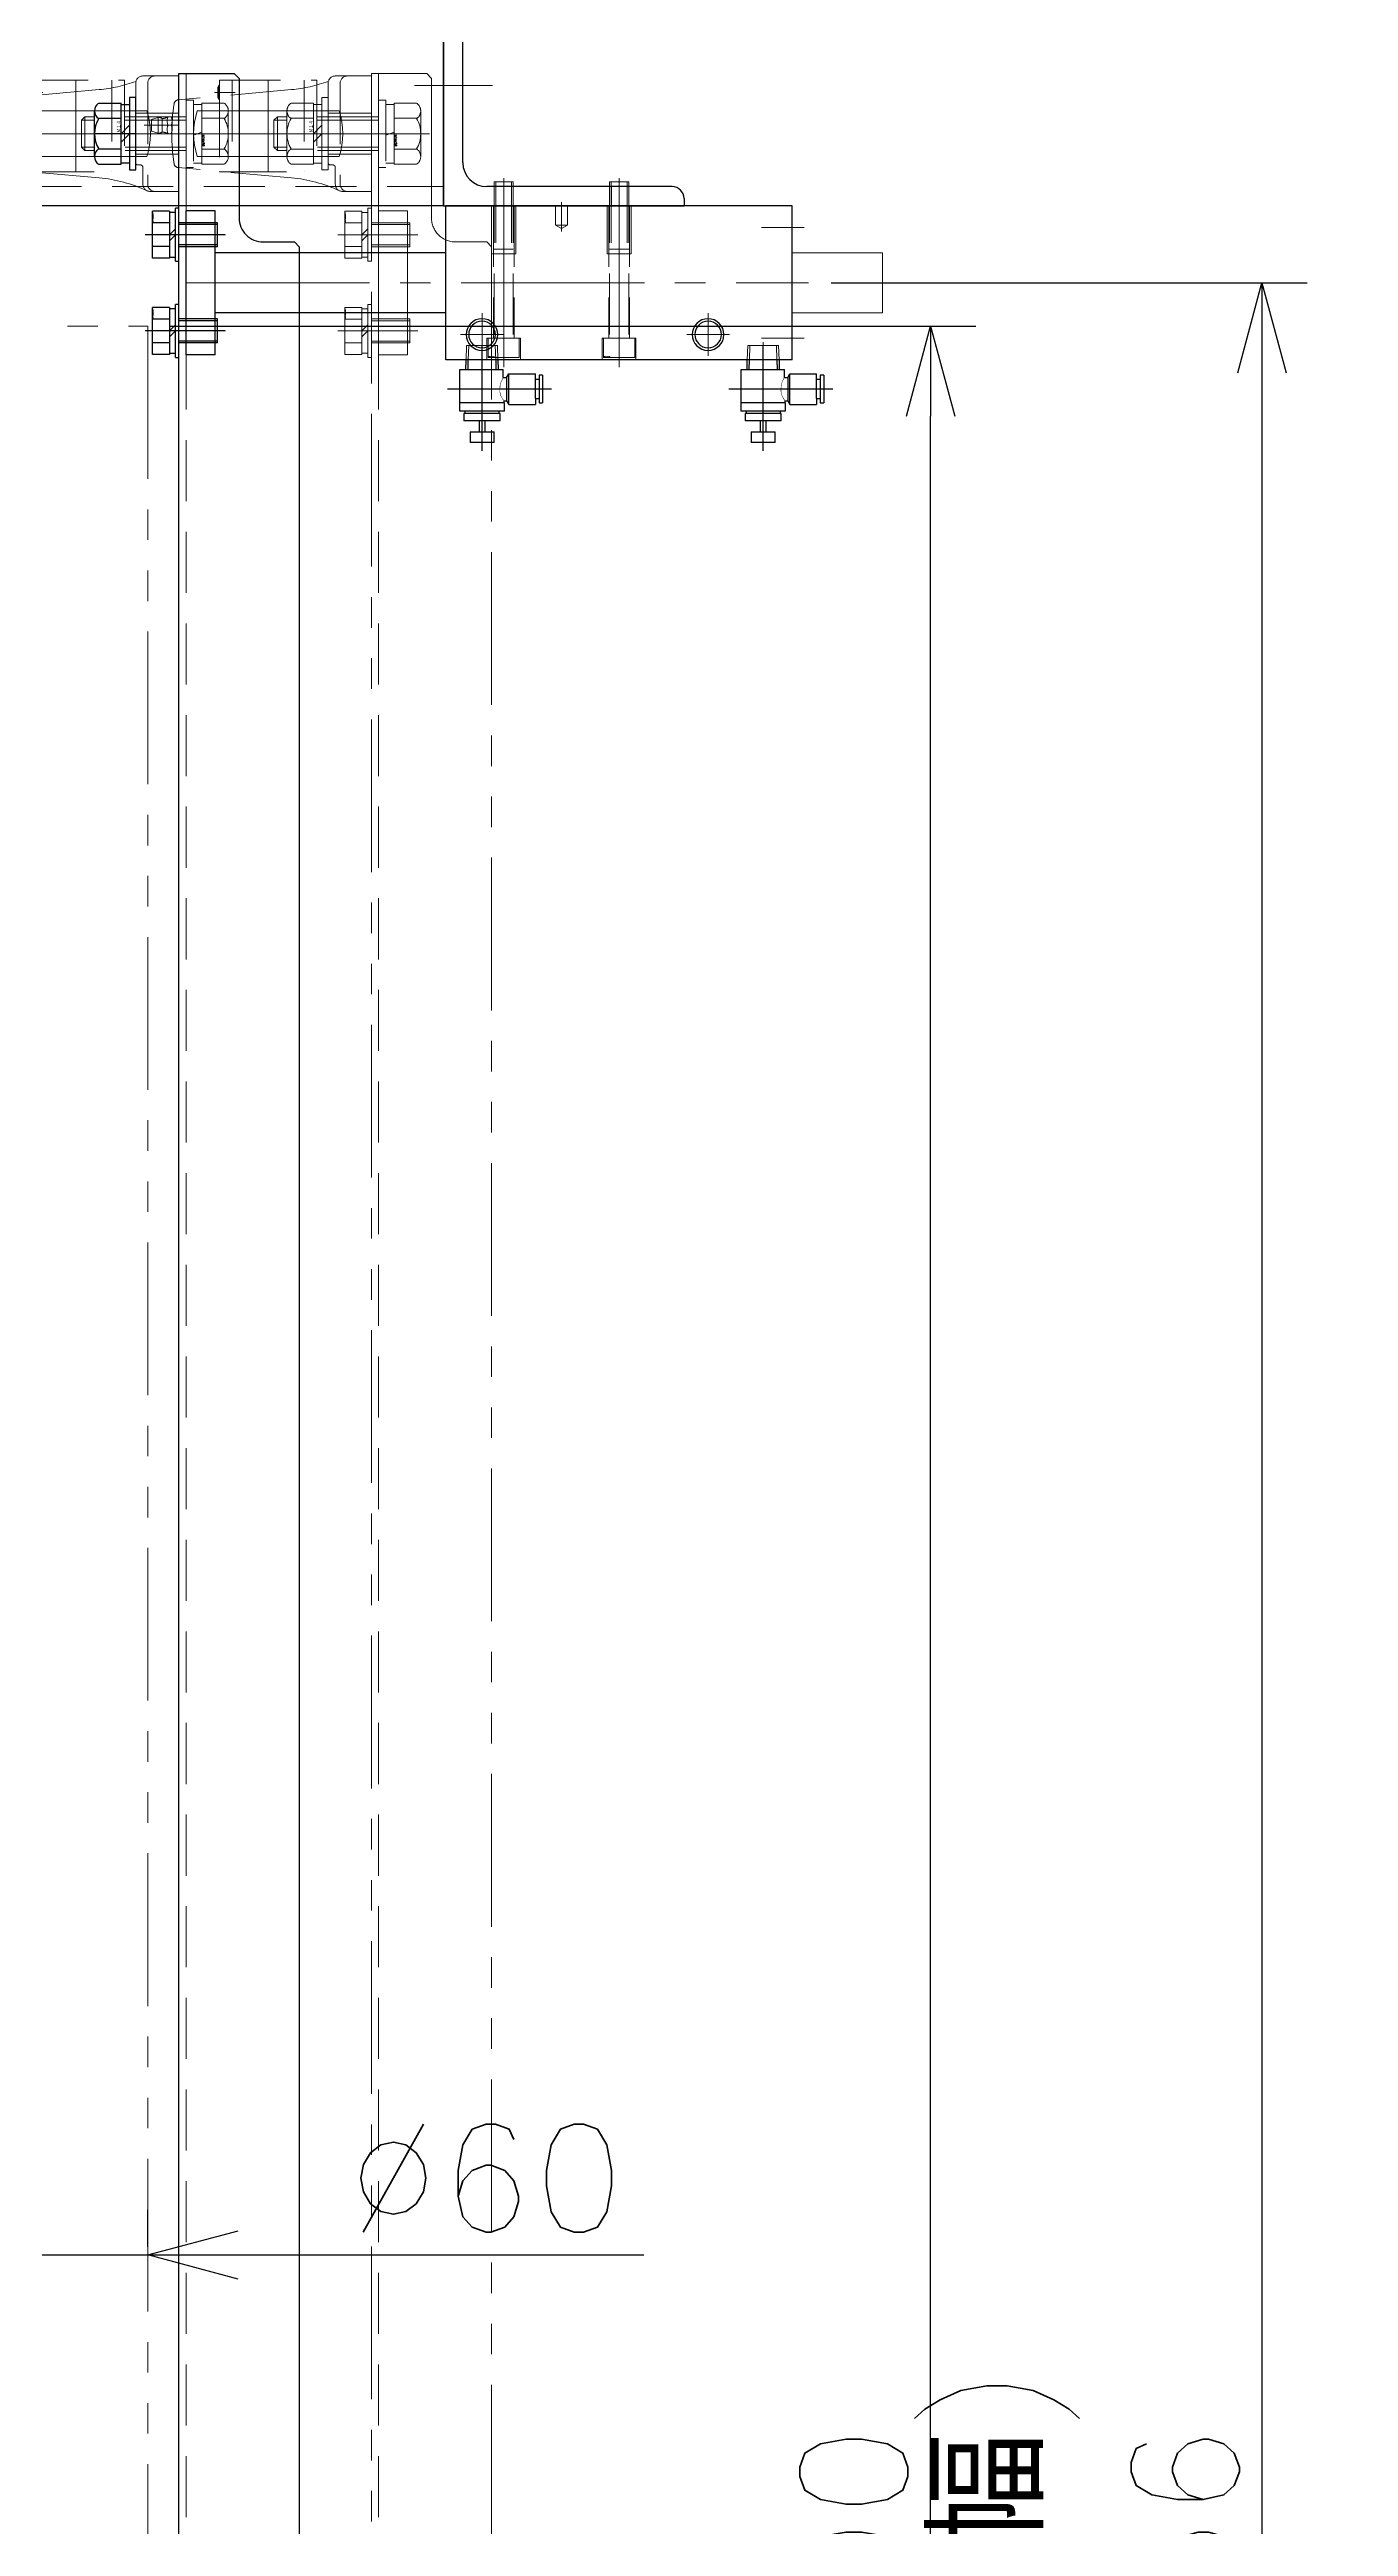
# Model space of a CAD drawing. Header units: millimetres. Extents: x -8731 to 85711, y -14522 to 31379.
# Drawn here: x 2919 to 3460, y 18253 to 19282 of the extents above; entities that cross this region are included whole.
import ezdxf
from ezdxf import colors
from ezdxf.entities.mleader import LeaderData, LeaderLine
from ezdxf.enums import TextEntityAlignment as Align
from ezdxf.math import Vec2, Vec3

# ---------------------------------------------------------------- set-up
doc = ezdxf.new("R2010")
doc.units = ezdxf.units.MM
doc.header["$LTSCALE"] = 4
doc.header["$PDMODE"] = 99
doc.header["$PDSIZE"] = 1
for name, pattern in [('CENTER2', [28.575, 19.05, -3.175, 3.175, -3.175]), ('HIDDEN', [9.525, 6.35, -3.175]), ('PHANTOM2', [31.75, 15.875, -3.175, 3.175, -3.175, 3.175, -3.175])]:
    doc.linetypes.add(name, pattern=pattern)
for name, color, linetype, lineweight in [('04_HIDDEN', 2, 'HIDDEN', 13), ('05_CENTER', 4, 'CENTER2', 13), ('06_PHANTOM', 2, 'PHANTOM2', 13), ('08_DIM', 3, 'Continuous', 13)]:
    doc.layers.add(name, color=color, linetype=linetype, lineweight=lineweight)
doc.layers.add('10_DRAFT', color=8, linetype='Continuous', lineweight=0, plot=False)
doc.styles.add('KANJI0', font='txt.shx', dxfattribs={"width": 0.9, "height": 30, "bigfont": 'bigfont'})
doc.styles.add('KSS_TXT', font='txt.shx', dxfattribs={"bigfont": 'extfont2.shx'})
doc.styles.add('KSS_TXT_L', font='txt.shx', dxfattribs={"height": 9, "bigfont": 'extfont2.shx'})
doc.styles.get("Standard").update_dxf_attribs({"font": 'txt.shx', "bigfont": 'extfont2.shx'})
doc.dimstyles.new('KSS_DIM', dxfattribs={"dimscale": 3, "dimtxt": 3, "dimasz": 2.5, "dimexe": 1.25, "dimexo": 0.625, "dimtad": 1, "dimdsep": 46, "dimtxsty": 'KSS_TXT', "dimblk": 'OPEN30', "dimcen": 0, "dimazin": 2, "dimtfac": 0.75, "dimtmove": 0, "dimatfit": 3, "dimldrblk": 'OPEN30', "dimfxl": 1, "dimtolj": 1, "dimarcsym": 0})

# ---------------------------------------------------------------- blocks, each defined once
blk = doc.blocks.new('AM_BALLOON1')
at = {"transparency": 16777216}
blk.add_circle((0, 0), 5, dxfattribs=at)
blk.add_attdef('B_NUMBER', text='', height=3, dxfattribs=at).set_placement((0, 0), align=Align.MIDDLE_CENTER)
blk = doc.blocks.new('_OPEN')
at = {"color": 0, "linetype": 'ByBlock'}
for p, q in [((-1, 0.167), (0, 0)), ((0, 0), (-1, -0.167)), ((0, 0), (-1, 0))]:
    blk.add_line(p, q, dxfattribs=at)
blk = doc.blocks.new('A$C448B04A9_1_1_1')
at = {"color": 0}
for p, q in [((3, 100), (0, 100)), ((0, 0), (0, 100)), ((8, 18), (8, 95)), ((0, 0), (100, 0)), ((95, 8), (18, 8)), ((100, 3), (100, 0))]:
    blk.add_line(p, q, dxfattribs=at)
for centre, radius, start, end in [((3, 95), 5, 0, 90), ((18, 18), 10, 180, 270), ((95, 3), 5, 0, 90)]:
    blk.add_arc(centre, radius, start, end, dxfattribs=at)
blk = doc.blocks.new('A$C3AA34862_1_1_1')
at = {"color": 0}
blk.add_lwpolyline([(0, 1100), (2500, 1100), (2500, 1000), (0, 1000)], close=True, dxfattribs=at)
at = {"layer": '04_HIDDEN'}
for p, q in [((0, 1008), (2500, 1008)), ((2521, 1008), (2521, 1000)), ((2521.8, 1008), (2521.8, 1000)), ((2528.3, 1008), (2528.3, 1000)), ((2529, 1008), (2529, 1000)), ((2569, 1008), (2569, 1000)), ((2569.8, 1008), (2569.8, 1000)), ((2576.3, 1008), (2576.3, 1000)), ((2577, 1008), (2577, 1000))]:
    blk.add_line(p, q, dxfattribs=at)
at = {"layer": '05_CENTER'}
for p, q in [((2525, 1011.4), (2525, 996.6)), ((2573, 1011.4), (2573, 996.6))]:
    blk.add_line(p, q, dxfattribs=at)
at = {"layer": '10_DRAFT'}
blk.add_line((2520.4, 1050), (2487.9, 1050), dxfattribs=at)
at = {"color": 0}
blk.add_blockref('A$C448B04A9_1_1_1', (2500, 1000), dxfattribs=at)
blk = doc.blocks.new('_Open30')
at = {"color": 0, "linetype": 'ByBlock', "lineweight": -2}
for p, q in [((-1, 0.268), (0, 0)), ((0, 0), (-1, -0.268)), ((0, 0), (-1, 0))]:
    blk.add_line(p, q, dxfattribs=at)
blk = doc.blocks.new('*D4249')
at = {"layer": '08_DIM', "color": 0, "lineweight": -2, "transparency": 16777216}
for p, q in [((2900.4, 18368.9), (2900.4, 18384.3)), ((2960.4, 18368.9), (2960.4, 18384.3)), ((2862.9, 18365.5), (2825.4, 18365.5)), ((2900.4, 18365.5), (2960.4, 18365.5)), ((2997.9, 18365.5), (3166.6, 18365.5))]:
    blk.add_line(p, q, dxfattribs=at)
at = {"layer": 'Defpoints', "color": 0, "transparency": 16777216}
for p in [(2960.4, 18365.5), (2900.4, 18359.5), (2960.4, 18359.5)]:
    blk.add_point(p, dxfattribs=at)
at = {"layer": '08_DIM', "color": 0, "lineweight": -2, "transparency": 16777216, "xscale": 37.5, "yscale": 37.5, "zscale": 37.5}
blk.add_blockref('_Open30', (2900.4, 18365.5), dxfattribs=at)
at = {"layer": '08_DIM', "color": 0, "lineweight": -2, "transparency": 16777216, "xscale": 37.5, "yscale": 37.5, "zscale": 37.5, "rotation": 180}
blk.add_blockref('_Open30', (2960.4, 18365.5), dxfattribs=at)
at = {"layer": '08_DIM', "color": 0, "transparency": 16777216, "insert": (3101, 18397.4), "char_height": 45, "attachment_point": 5, "style": 'KSS_TXT'}
blk.add_mtext('\\A1;%%C60', dxfattribs=at)
blk = doc.blocks.new('*D4241')
at = {"layer": '08_DIM', "color": 0, "lineweight": -2, "transparency": 16777216}
for p, q in [((2969.8, 19167.5), (3304.6, 19167.5)), ((3285.8, 17305), (3285.8, 19130)), ((2969.8, 17267.5), (3304.6, 17267.5))]:
    blk.add_line(p, q, dxfattribs=at)
at = {"layer": 'Defpoints', "color": 0, "transparency": 16777216}
for p in [(2960.4, 19167.5), (3285.8, 19167.5), (2960.4, 17267.5)]:
    blk.add_point(p, dxfattribs=at)
at = {"layer": '08_DIM', "color": 0, "lineweight": -2, "transparency": 16777216, "xscale": 37.5, "yscale": 37.5, "zscale": 37.5}
for p, rotation in [((3285.8, 19167.5), 90), ((3285.8, 17267.5), 270)]:
    blk.add_blockref('_Open30', p, dxfattribs=dict(at, rotation=rotation))
at = {"layer": '08_DIM', "color": 0, "transparency": 16777216, "char_height": 45, "attachment_point": 5, "rotation": 90, "style": 'KSS_TXT'}
for s, insert in [('\\A1;(濾布幅)', (3317.7, 18217.5)), ('\\A1;1900', (3253.9, 18217.5))]:
    blk.add_mtext(s, dxfattribs=dict(at, insert=insert))
blk = doc.blocks.new('*D4290')
at = {"layer": '08_DIM', "color": 0, "lineweight": -2, "transparency": 16777216}
for p, q in [((3244.5, 19185.5), (3442.4, 19185.5)), ((3423.6, 19148), (3423.6, 17287)), ((3244.5, 17249.5), (3442.4, 17249.5))]:
    blk.add_line(p, q, dxfattribs=at)
at = {"layer": 'Defpoints', "color": 0, "transparency": 16777216}
for p in [(3235.1, 19185.5), (3235.1, 17249.5), (3423.6, 17249.5)]:
    blk.add_point(p, dxfattribs=at)
at = {"layer": '08_DIM', "color": 0, "lineweight": -2, "transparency": 16777216, "xscale": 37.5, "yscale": 37.5, "zscale": 37.5}
for p, rotation in [((3423.6, 19185.5), 90), ((3423.6, 17249.5), 270)]:
    blk.add_blockref('_Open30', p, dxfattribs=dict(at, rotation=rotation))
at = {"layer": '08_DIM', "color": 0, "transparency": 16777216, "insert": (3391.7, 18217.5), "char_height": 45, "attachment_point": 5, "rotation": 90, "style": 'KSS_TXT'}
blk.add_mtext('\\A1;1936', dxfattribs=at)
blk = doc.blocks.new('MUCAP206Jb_1_1_1')
at = {"color": 0}
for p, q in [((-7, 84.6), (-7, 83.3)), ((-6.8, 88.7), (-5.9, 91.4)), ((-6.8, 88.7), (-0.2, 88.7)), ((-6.3, 87), (-0.7, 87)), ((-5.9, 91.4), (-1.1, 91.4)), ((-5.3, 82.9), (-1.8, 82.9)), ((-3.5, 84.6), (-3.5, 83.3)), ((-0.2, 88.7), (-1.1, 91.4)), ((0, 84.6), (0, 83.3)), ((-18.4, 33.2), (-14.1, 80.3)), ((18.4, 33.2), (14.1, 80.3)), ((-22.2, 63.2), (-22.2, 22.7)), ((-22.2, 63.2), (-15.7, 63.2)), ((-20.2, 63.4), (-19.3, 63.9)), ((-14.2, 63.4), (-20.2, 63.4)), ((-20.2, 63.2), (-20.2, 63.4)), ((-19.6, 63.2), (-19.6, 63.7)), ((-15.1, 63.9), (-19.3, 63.9)), ((-14.2, 63.4), (-15.1, 63.9)), ((-14.8, 63.2), (-14.8, 63.7)), ((-14.2, 63.2), (-14.2, 63.4)), ((15.7, 63.2), (15.9, 63.2)), ((15.9, 63.2), (15.9, 60.7)), ((-22.2, 22.7), (-20.3, 22.7)), ((-24, 15), (-24, 0)), ((-21, 18), (12, 18)), ((-21, 13), (21, 13)), ((13, 17), (13, 16)), ((14, 15), (21, 15)), ((24, 12), (24, 0)), ((-24, 0), (24, 0))]:
    blk.add_line(p, q, dxfattribs=at)
for centre, radius, start, end in [((0, 0), 83, 81.3752, 98.6248), ((-12.3, 87.4), 6, 332.3723, 353.8983), ((-5.3, 80.6), 4.32, 66.1022, 113.8978), ((-5.3, 87.2), 4.32, 246.1022, 293.8978), ((-3.5, 88.7), 3.3, 180, 208.0616), ((-7.1, 86.8), 0.8, 353.8983, 28.0616), ((-3.5, 89.9), 1.59, 69.555, 110.445), ((-1.8, 80.6), 4.32, 66.1022, 113.8978), ((-1.8, 87.2), 4.32, 246.1022, 293.8978), ((0.1, 86.8), 0.8, 151.9384, 186.1017), ((5.3, 87.4), 6, 186.1017, 207.6277), ((-3.5, 88.7), 3.3, 331.9384, 0), ((-12.1, 80.1), 2, 98.6248, 174.8683), ((12.1, 80.1), 2, 5.1317, 81.3752), ((-78.1, 38.6), 60, 339.8449, 354.8683), ((78.1, 38.6), 60, 185.1317, 204.9402), ((-21, 15), 3, 90, 180), ((-21, 10), 3, 90, 180), ((12, 17), 1, 0, 90), ((14, 16), 1, 180, 270), ((21, 12), 3, 0, 90), ((21, 10), 3, 0, 90)]:
    blk.add_arc(centre, radius, start, end, dxfattribs=at)
at = {"layer": '04_HIDDEN', "color": 0}
for p, q in [((-15.7, 63.2), (15.7, 63.2)), ((-22.2, 57.9), (15.9, 57.9)), ((15.9, 60.7), (15.9, 22.7)), ((-22.2, 27.9), (15.9, 27.9)), ((-20.3, 22.7), (15.9, 22.7)), ((-8.5, 18), (-8.5, 0)), ((8.5, 18), (8.5, 0))]:
    blk.add_line(p, q, dxfattribs=at)
at = {"layer": '05_CENTER', "color": 0}
for p, q in [((-3.5, 79.9), (-3.5, 94.5)), ((0, 86.4), (0, 0)), ((-17.2, 65.2), (-17.2, 56.6))]:
    blk.add_line(p, q, dxfattribs=at)
at = {"layer": '10_DRAFT'}
for p, q in [((-9.5, 72.4), (-9.5, 13.4)), ((9.5, 72.4), (9.5, 13.4)), ((-22.2, 42.9), (15.9, 42.9))]:
    blk.add_line(p, q, dxfattribs=at)
for start, end in [(72.1545, 107.8455), (252.1545, 287.8455)]:
    blk.add_arc((0, 42.9), 31, start, end, dxfattribs=at)
blk = doc.blocks.new('M14Nza_1_1_1')
at = {"color": 0}
for p, q in [((-12.7, 15.4), (-12.7, 6.1)), ((-9.5, 17.1), (9.5, 17.1)), ((-6.4, 6.1), (-6.4, 15.4)), ((6.4, 15.4), (6.4, 6.1)), ((12.7, 15.4), (12.7, 6.1)), ((-12.7, 6.1), (12.7, 6.1)), ((-12.2, 2.6), (-12.2, 6.1)), ((-3.5, 6.1), (0, 2.6)), ((0, 6.1), (3.5, 2.6)), ((12.2, 6.1), (12.2, 2.6))]:
    blk.add_line(p, q, dxfattribs=at)
at = {"color": 0, "linetype": 'CENTER2'}
blk.add_line((0, 0), (0, 17.1), dxfattribs=at)
at = {"color": 0}
blk.add_lwpolyline([(-15, 0), (15, 0), (15, 2.6), (-15, 2.6)], close=True, dxfattribs=at)
for centre, radius, start, end in [((-9.5, 13.3), 3.81, 33.626, 146.374), ((0, 4.4), 12.7, 60, 120), ((9.5, 13.3), 3.81, 33.626, 146.374)]:
    blk.add_arc(centre, radius, start, end, dxfattribs=at)
at = {"layer": '10_DRAFT', "ltscale": 3, "style": 'KANJI0', "width": 0.82}
blk.add_text('Ｍ１４', height=1.5, dxfattribs=at).set_placement((0.4, 6.2))
blk = doc.blocks.new('A$C2B91780A_1_1_1')
at = {"color": 0}
for p, q in [((-7, 42.1), (-5.6, 43.5)), ((-7, 0), (-7, 42.1)), ((-7, 42.1), (7, 42.1)), ((-5.6, 43.5), (5.6, 43.5)), ((-5.6, 0), (-5.6, 43.5)), ((7, 42.1), (5.6, 43.5)), ((5.6, 0), (5.6, 43.5)), ((7, 0), (7, 42.1)), ((-14, -3), (-14, 0)), ((-14, 0), (14, 0)), ((14, 0), (14, -3)), ((14, -3), (-14, -3)), ((-12.7, -15.8), (-12.7, -6.5)), ((-12.7, -6.5), (12.7, -6.5)), ((-12.2, -6.5), (-12.2, -3)), ((-6.4, -15.8), (-6.4, -6.5)), ((0.6, -6.5), (-0.6, -3)), ((6.4, -6.5), (6.4, -15.8)), ((12.2, -3), (12.2, -6.5)), ((12.7, -15.8), (12.7, -6.5)), ((9.5, -17.5), (-9.5, -17.5))]:
    blk.add_line(p, q, dxfattribs=at)
at = {"color": 0, "linetype": 'CENTER2'}
blk.add_line((0, 46.1), (0, -21.2), dxfattribs=at)
at = {"color": 0}
for centre, radius, start, end in [((-9.5, -13.7), 3.81, 213.626, 326.374), ((0, -4.8), 12.7, 240, 300), ((9.5, -13.7), 3.81, 213.626, 326.374)]:
    blk.add_arc(centre, radius, start, end, dxfattribs=at)
at = {"layer": '10_DRAFT', "ltscale": 3, "style": 'KANJI0', "width": 0.82}
blk.add_text('M14x50', height=1, rotation=180, dxfattribs=at).set_placement((-0.5, -6.6))
blk = doc.blocks.new('A$C05FE0EC2_1_1_1')
at = {"color": 0}
for p, q in [((-9.8, 11), (9.8, 11)), ((-9.8, 4), (-9.8, 11)), ((-4.9, 4), (-4.9, 11)), ((4.9, 4), (4.9, 11)), ((9.8, 4), (9.8, 11)), ((-11, 1.5), (11, 1.5)), ((-11, 1.5), (-11, 0)), ((-11, 0), (11, 0)), ((9.8, 4), (-9.8, 4)), ((-9.3, 4), (-9.3, 1.5)), ((0, 1.5), (-2.5, 4)), ((0, 4), (2.5, 1.5)), ((9.2, 1.5), (9.2, 4)), ((11, 0), (11, 1.5))]:
    blk.add_line(p, q, dxfattribs=at)
at = {"color": 0, "linetype": 'CENTER2'}
blk.add_line((0, -19), (0, 14), dxfattribs=at)
at = {"color": 0, "linetype": 'HIDDEN'}
for p, q in [((-5, -16), (-5, 0)), ((-4.2, -16), (-4.2, 0)), ((4.2, -16), (4.2, 0)), ((5, -16), (5, 0)), ((-5, -16), (5, -16))]:
    blk.add_line(p, q, dxfattribs=at)
at = {"layer": '10_DRAFT', "style": 'KSS_TXT_L'}
blk.add_text('BT-M10x20L,SW,PW', height=0.3, dxfattribs=at).set_placement((5.2, 10.7))
blk = doc.blocks.new('A$C293536BD_1_1_1')
at = {"color": 0}
for p, q in [((0, -1055), (0, 1055)), ((0, 1055), (23, 1055)), ((23, 1055), (25, 1053)), ((25, 1053), (25, 995)), ((35, 985), (48, 985)), ((48, 985), (50, 983)), ((50, 983), (50, -983))]:
    blk.add_line(p, q, dxfattribs=at)
blk.add_arc((35, 995), 10, 180, 270, dxfattribs=at)
at = {"layer": '04_HIDDEN'}
blk.add_line((3, 1055), (3, -1055), dxfattribs=at)
at = {"layer": '05_CENTER'}
for p, q in [((9.2, 1030), (-6.2, 1030)), ((9.2, 988), (-6.2, 988)), ((9.2, 948), (-6.2, 948))]:
    blk.add_line(p, q, dxfattribs=at)
blk = doc.blocks.new('A$C15BB09A1_1_1_1')
blk.add_blockref('A$C293536BD_1_1_1', (-3, 979))
at = {"rotation": 90}
for name, p in [('M14Nza_1_1_1', (-21, 2009)), ('A$C05FE0EC2_1_1_1', (-3, 1967)), ('A$C05FE0EC2_1_1_1', (-3, 1927))]:
    blk.add_blockref(name, p, dxfattribs=at)
at = {"layer": '04_HIDDEN', "color": 4, "xscale": -1, "rotation": 90}
blk.add_blockref('MUCAP206Jb_1_1_1', (-3, 2009), dxfattribs=at)
at = {"layer": '04_HIDDEN', "rotation": 90}
blk.add_blockref('A$C2B91780A_1_1_1', (0, 2009), dxfattribs=at)
blk = doc.blocks.new('A$C131E5F08_1_1')
at = {"color": 0}
for p, q in [((6.5, 8), (-6.5, 8)), ((-6.5, 8), (-6.5, 0)), ((6.5, 0), (-6.5, 0)), ((6.5, 0), (6.5, 8))]:
    blk.add_line(p, q, dxfattribs=at)
at = {"color": 0, "linetype": 'HIDDEN'}
for p, q in [((-4, -65), (-4, 0)), ((4, -65), (4, 0)), ((-4, -37), (4, -37)), ((-3.3, -65), (-3.3, -37)), ((3.3, -65), (3.3, -37)), ((-4, -65), (4, -65))]:
    blk.add_line(p, q, dxfattribs=at)
at = {"color": 0, "linetype": 'CENTER2'}
blk.add_line((0, -66.5), (0, 9.5), dxfattribs=at)
at = {"layer": '10_DRAFT', "style": 'KSS_TXT_L'}
blk.add_text('CS-M8x65L', height=0.3, dxfattribs=at).set_placement((3.8, 7.7))
blk = doc.blocks.new('AS2201F-02-06b_1_1')
at = {"color": 0}
for p, q in [((-5, 34.4), (5, 34.4)), ((-5, 34.4), (-5, 29.9)), ((5, 29.9), (5, 34.4)), ((-9.3, 21.4), (-9.3, 17.9)), ((-9.3, 21.4), (7, 21.4)), ((-7.5, 25.4), (0, 25.4)), ((-7.5, 25.4), (-7.5, 22.4)), ((-7.5, 22.4), (0, 22.4)), ((-7, 21.9), (-7, 22.4)), ((-7, 21.4), (-7, 21.9)), ((-1.3, 29.9), (-5, 29.9)), ((5, 29.9), (-1.3, 29.9)), ((-1.3, 29.9), (-1.3, 25.4)), ((0, 25.4), (7.5, 25.4)), ((0, 22.4), (7.5, 22.4)), ((1.2, 25.4), (1.2, 29.9)), ((7, 22.4), (7, 21.9)), ((7, 21.9), (7, 21.4)), ((7, 21.4), (9.2, 21.4)), ((7.5, 22.4), (7.5, 25.4)), ((9.2, 21.4), (9.2, 17.9)), ((-25.2, 12.2), (-25.2, 17.9)), ((-23.7, 17.9), (-25.2, 17.9)), ((-25.2, 6.4), (-25.2, 12.2)), ((-23.7, 16.2), (-23.7, 17.9)), ((-23.7, 16.2), (-22.2, 16.2)), ((-23.7, 6.4), (-23.7, 16.2)), ((-22.2, 16.5), (-22.2, 18.6)), ((-11.1, 18.6), (-22.2, 18.6)), ((-22.2, 16.1), (-22.2, 16.5)), ((-22.2, 16.1), (-22.2, 5.8)), ((-11.1, 18.6), (-11.1, 5.8)), ((-10.2, 17.1), (-11.1, 18.6)), ((-10.2, 7.3), (-10.2, 17.1)), ((-9.2, 17.1), (-10.2, 17.1)), ((-9.3, 17.9), (9.2, 17.9)), ((-9.2, 17.9), (-9.2, 17.1)), ((9.2, 17.9), (9.2, 4)), ((-25.2, 6.4), (-23.7, 6.4)), ((-23.7, 8.2), (-22.2, 8.2)), ((-11.1, 5.8), (-22.2, 5.8)), ((-10.2, 7.3), (-11.1, 5.8)), ((-8.8, 7.3), (-10.2, 7.3)), ((-8.8, 7.3), (-8.8, 4)), ((9.2, 4), (-8.8, 4)), ((-6.6, 0), (-6.7, 4)), ((-5.7, 0), (-5.8, 4)), ((5.8, 4), (5.7, 0)), ((6.7, 4), (6.6, 0))]:
    blk.add_line(p, q, dxfattribs=at)
at = {"color": 0, "linetype": 'CENTER2'}
for p, q in [((0, 37.9), (0, -6)), ((-28.9, 12.2), (14.3, 12.2))]:
    blk.add_line(p, q, dxfattribs=at)
at = {"color": 0, "const_width": 0.2, "flags": 128}
blk.add_lwpolyline([(-9.2, 17.1), (-9, 16.9), (-8.7, 16.5), (-8.4, 16.1), (-8.3, 15.8), (-8, 15.4), (-7.8, 14.9), (-7.7, 14.6), (-7.6, 14.3), (-7.6, 14.1), (-7.5, 13.6), (-7.4, 13.3), (-7.4, 12.7), (-7.4, 12.2), (-7.4, 11.9), (-7.5, 11.3), (-7.5, 10.8), (-7.6, 10.5), (-7.7, 10), (-7.8, 9.5), (-8, 8.9), (-8.3, 8.4), (-8.5, 7.8), (-8.8, 7.3)], dxfattribs=at)
at = {"layer": '10_DRAFT'}
for p, q in [((-6.4, -6), (-6.6, 0)), ((-6.6, 0), (6.6, 0)), ((-5.5, -6), (-5.7, 0)), ((5.7, 0), (5.5, -6)), ((6.6, 0), (6.4, -6)), ((-6.4, -6), (6.4, -6))]:
    blk.add_line(p, q, dxfattribs=at)
blk = doc.blocks.new('MGPM50-100Z-M9Bd_1_1')
at = {"color": 0}
for p, q in [((-132, 62), (-132, 2)), ((-120, 62), (-132, 62)), ((-120, 62), (-120, 2)), ((120, 64), (-24, 64)), ((-24, 64), (-24, 0)), ((120, 64), (120, 0)), ((-24, 44.5), (-120, 44.5)), ((-24, 19.5), (-120, 19.5)), ((-120, 2), (-132, 2)), ((120, 0), (-24, 0))]:
    blk.add_line(p, q, dxfattribs=at)
for centre, radius in [((-9, 53.5), 6.58), ((-9, 53.5), 5.54), ((85, 53.5), 6.58), ((85, 53.5), 5.54)]:
    blk.add_circle(centre, radius, dxfattribs=at)
at = {"layer": '04_HIDDEN', "color": 0}
for p, q in [((-7, 64), (-7, 55)), ((7, 55), (7, 64)), ((41, 64), (41, 55)), ((55, 55), (55, 64)), ((-7, 55), (7, 55)), ((-4.3, 0), (-4.3, 55)), ((4.3, 0), (4.3, 55)), ((41, 55), (55, 55)), ((43.7, 0), (43.7, 55)), ((52.3, 0), (52.3, 55)), ((-5, 0), (-5, 20)), ((-5, 20), (5, 20)), ((5, 0), (5, 20)), ((43, 0), (43, 20)), ((43, 20), (53, 20)), ((53, 0), (53, 20)), ((21.5, 8), (24, 9.4)), ((21.5, 0), (21.5, 8)), ((21.5, 8), (26.5, 8)), ((26.5, 8), (24, 9.4)), ((26.5, 0), (26.5, 8))]:
    blk.add_line(p, q, dxfattribs=at)
at = {"layer": '05_CENTER', "color": 0}
for p, q in [((-9, 56.7), (-9, 66.7)), ((-9, 62.4), (-9, 44.6)), ((0, 67), (0, -2.4)), ((48, 67), (48, -2.4)), ((85, 62.4), (85, 44.6)), ((107.9, 56.7), (107.9, 66.7)), ((-136.7, 52), (-115.7, 52)), ((-56.7, 52), (-35.7, 52)), ((-17.9, 53.5), (-0.1, 53.5)), ((76.1, 53.5), (93.9, 53.5)), ((107.2, 55), (125, 55)), ((-132, 32), (126.8, 32)), ((-136.7, 12), (-115.7, 12)), ((-56.7, 12), (-35.7, 12)), ((24, -1.5), (24, 10.7)), ((107.2, 9), (125, 9))]:
    blk.add_line(p, q, dxfattribs=at)
at = {"layer": '06_PHANTOM', "color": 0}
for p, q in [((-52, 62), (-52, 2)), ((-40, 62), (-52, 62)), ((-40, 62), (-40, 2)), ((-40, 2), (-52, 2))]:
    blk.add_line(p, q, dxfattribs=at)
at = {"layer": '10_DRAFT'}
for p, q in [((157.5, 44.5), (120, 44.5)), ((157.5, 44.5), (157.5, 19.5)), ((157.5, 19.5), (120, 19.5))]:
    blk.add_line(p, q, dxfattribs=at)
at = {"color": 0, "xscale": -1}
for p in [(-9, 64), (107.9, 64)]:
    blk.add_blockref('AS2201F-02-06b_1_1', p, dxfattribs=at)
blk = doc.blocks.new('A$C6408539A_1_1')
at = {"rotation": 270}
blk.add_blockref('A$C15BB09A1_1_1_1', (21, 132), dxfattribs=at)
at = {"color": 4, "xscale": -1, "rotation": 90}
blk.add_blockref('MGPM50-100Z-M9Bd_1_1', (2000, 0), dxfattribs=at)
at = {"layer": '04_HIDDEN', "rotation": 89.99999999999999}
for p in [(1945, 0), (1945, -48)]:
    blk.add_blockref('A$C131E5F08_1_1', p, dxfattribs=at)
at = {"layer": '06_PHANTOM', "rotation": 270}
blk.add_blockref('A$C15BB09A1_1_1_1', (21, 52), dxfattribs=at)

msp = doc.modelspace()

# ---------------------------------------------------------------- linework, layer by layer
at = {"layer": '06_PHANTOM', "color": 6}
msp.add_lwpolyline([(793.29684, 19167.47541), (2960.39684, 19167.47541), (2960.39684, 17267.47541), (793.29684, 17267.47541)], close=True, dxfattribs=at)

# ---------------------------------------------------------------- block references
msp.add_blockref('A$C3AA34862_1_1_1', (583.29684, 18217.47541))
at = {"rotation": 90}
msp.add_blockref('A$C6408539A_1_1', (3108.29684, 17217.47541), dxfattribs=at)

# ---------------------------------------------------------------- dimensions: what is measured, and where the dimension line sits
at = {"layer": '08_DIM'}
for base, p1, p2, override, picture, middle in [((3423.62064, 17249.47541), (3235.10333, 19185.47541), (3235.10333, 17249.47541), {"dimscale": 15}, '*D4290', (3391.74564, 18217.47541)), ((3285.8009, 19167.47541), (2960.39684, 17267.47541), (2960.39684, 19167.47541), {"dimscale": 15, "dimpost": '\\X(濾布幅)'}, '*D4241', (3285.8009, 18217.47541))]:
    dim = msp.add_linear_dim(base=base, p1=p1, p2=p2, angle=90, dimstyle='KSS_DIM', override=override, dxfattribs=at)
    dim.commit()
    dim.dimension.update_dxf_attribs({"geometry": picture, "text_midpoint": middle})
dim = msp.add_linear_dim(base=(2960.39684, 18365.5426), p1=(2900.39684, 18359.54153), p2=(2960.39684, 18359.54153), text='%%C<>', dimstyle='KSS_DIM', override={"dimscale": 15}, dxfattribs=at)
dim.commit()
dim.dimension.update_dxf_attribs({"geometry": '*D4249', "text_midpoint": (3101.02184, 18397.4176)})

# ---------------------------------------------------------------- leaders
ml = msp.add_multileader_block('Standard', dxfattribs=at)
ml.set_content('AM_BALLOON1', color=256, scale=15)
ml.set_attribute('B_NUMBER', 'AU', width=0)
ml.set_leader_properties(color=256, linetype='ByLayer', lineweight=-1)
ml.set_arrow_properties(name='OPEN')
ml.build(insert=Vec2(0, 0))
ml.multileader.update_dxf_attribs({"leader_type": 0, "has_dogleg": 0, "text_right_attachment_type": 6, "dogleg_length": 0, "arrow_head_size": 30, "scale": 15, "block_connection_type": 1})
ctx = ml.context
ctx.base_point, ctx.scale, ctx.char_height, ctx.arrow_head_size, ctx.landing_gap_size, ctx.plane_origin = Vec3(5844.83769, 21132.80583), 15, 60, 30, 30, Vec3(5844.83769, 21132.80583)
ctx.right_attachment, ctx.attachment_type = 6, 1
notes = []
notes.append((ctx, [(0, (0, 0, 0), (0, 0), (1, 0), 1, [])]))
ctx.block.insert = Vec3(5844.83769, 21132.80583)
for ctx, leaders in notes:
    for number, flags, end, landing, length, lines in leaders:
        leader = LeaderData()
        leader.index, (leader.has_last_leader_line, leader.has_dogleg_vector, leader.attachment_direction) = number, flags
        leader.last_leader_point, leader.dogleg_vector, leader.dogleg_length = Vec3(end), Vec3(landing), length
        for number, points, colour, breaks in lines:
            line = LeaderLine()
            line.index, line.vertices, line.color, line.breaks = number, Vec3.list(points), colors.encode_raw_color(colour), breaks
            leader.lines.append(line)
        ctx.leaders.append(leader)

doc.saveas('drawing.dxf')
